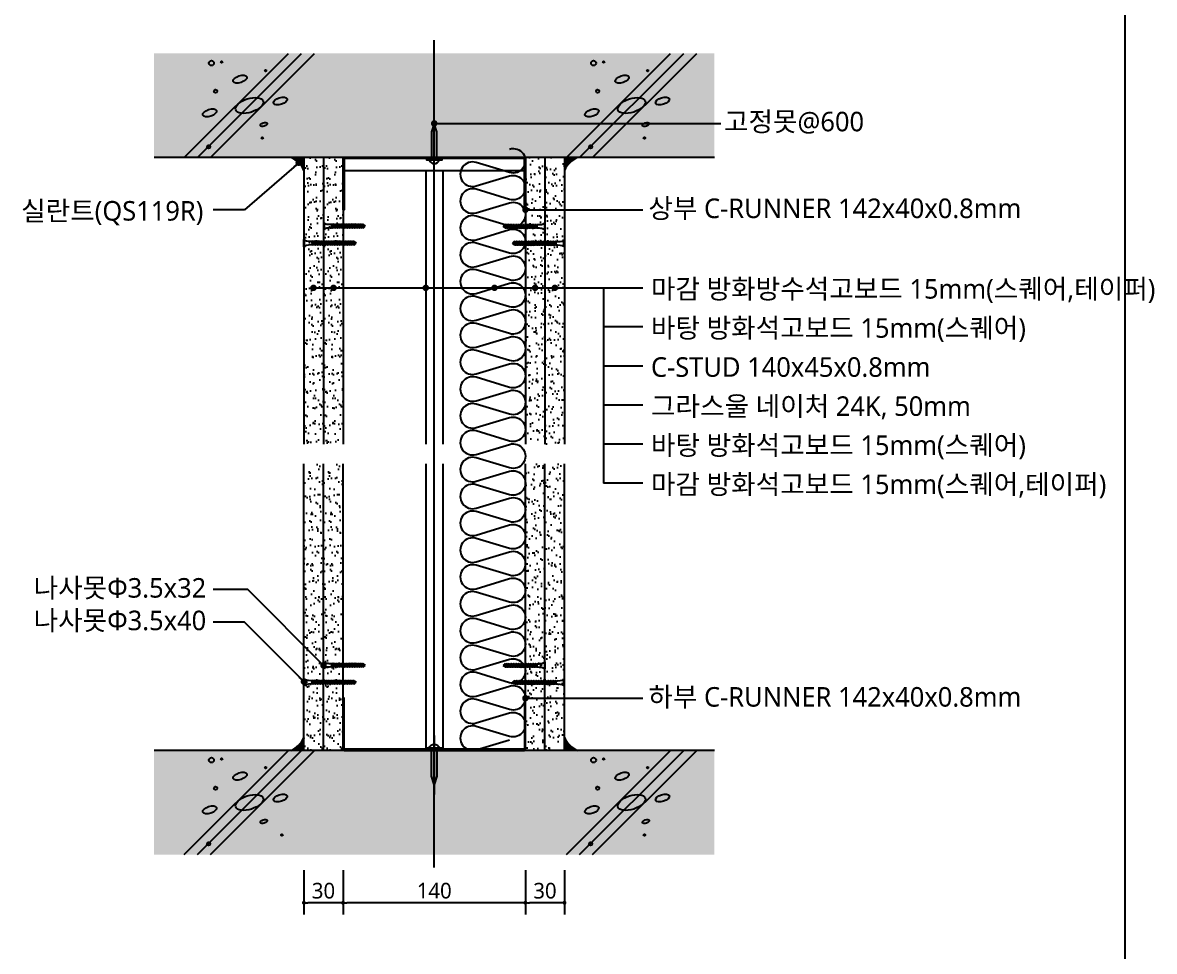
# Model space of a CAD drawing. Header units: millimetres. Extents: x 100 to 12387, y 55 to 2825.
# Drawn here: x 1917 to 2785, y 1468 to 2181 of the extents above; entities that cross this region are included whole.
import ezdxf
from ezdxf.enums import TextEntityAlignment as Align

# ---------------------------------------------------------------- set-up
doc = ezdxf.new("R2010")
doc.units = ezdxf.units.MM
doc.header["$LTSCALE"] = 1000
doc.linetypes.add('CCEN', pattern=[35, 30, -2, 1, -2])
doc.linetypes.add('HID', pattern=[2.3, 1.5, -0.8])
doc.layers.get('DEFPOINTS').update_dxf_attribs({"color": 161})
for name, color, linetype in [('CEN', 1, 'CCEN'), ('DIM', 7, 'Continuous'), ('HATCH', 8, 'Continuous'), ('SEALANT', 8, 'Continuous'), ('TEXT', 7, 'Continuous'), ('경량철골', 2, 'Continuous'), ('경량철골1', 8, 'Continuous'), ('고정못', 8, 'Continuous'), ('나사못32', 8, 'Continuous'), ('나사못40', 8, 'Continuous'), ('단열재', 9, 'Continuous'), ('석고보드', 4, 'Continuous'), ('슬라브', 7, 'Continuous'), ('지시선', 1, 'Continuous')]:
    doc.layers.add(name, color=color, linetype=linetype)
doc.styles.add('맑은고딕', font='malgun_0.ttf')
doc.dimstyles.new('kcc', dxfattribs={"dimscale": 5, "dimtxt": 2, "dimasz": 2, "dimexe": 1.5, "dimexo": 2, "dimgap": 0.5, "dimtad": 1, "dimdec": 1, "dimrnd": 1.38778e-17, "dimzin": 12, "dimdsep": 46, "dimtxsty": '맑은고딕', "dimblk": 'DOT', "dimcen": 1, "dimdle": 1, "dimclrd": 1, "dimclre": 1, "dimclrt": 7, "dimazin": 0, "dimtfac": 3, "dimtdec": 1, "dimtix": 1, "dimtmove": 2, "dimatfit": 2, "dimldrblk": 'DOT', "dimfxl": 1, "dimtolj": 1, "dimtzin": 1, "dimlwd": -1, "dimlwe": -1, "dimarcsym": 0})

# ---------------------------------------------------------------- blocks, each defined once
blk = doc.blocks.new('kcc나사못40')
at = {"layer": '나사못40'}
for p, q in [((1.5, 38.5), (1, 38.2)), ((1, 38.2), (1.5, 37.9)), ((1.5, 37.2), (1, 36.9)), ((1, 36.9), (1.5, 36.6)), ((1.5, 35.9), (1, 35.6)), ((1, 35.6), (1.5, 35.3)), ((1.5, 38.5), (2.75, 40)), ((1.5, 38.5), (4, 37.9)), ((1.5, 37.9), (4, 37.3)), ((1.5, 37.9), (1.5, 37.2)), ((1.5, 37.9), (4, 37.9)), ((1.5, 37.2), (4, 36.6)), ((1.5, 36.6), (4, 36)), ((1.5, 36.6), (1.5, 35.9)), ((1.5, 36.6), (4, 36.6)), ((1.5, 35.9), (4, 35.3)), ((1.5, 35.3), (4, 34.7)), ((1.5, 35.3), (1.5, 34.6)), ((1.5, 35.3), (4, 35.3)), ((4, 38.6), (2.75, 40)), ((4, 38.6), (4, 37.9)), ((4, 37.9), (4.5, 37.6)), ((4.5, 37.6), (4, 37.3)), ((4, 37.3), (4, 36.6)), ((4, 36.6), (4.5, 36.3)), ((4.5, 36.3), (4, 36)), ((4, 36), (4, 35.3)), ((4, 35.3), (4.5, 35)), ((4.5, 35), (4, 34.7)), ((1.5, 34.6), (1, 34.3)), ((1, 34.3), (1.5, 34)), ((1.5, 33.3), (1, 33)), ((1, 33), (1.5, 32.7)), ((1.5, 32), (1, 31.7)), ((1, 31.7), (1.5, 31.4)), ((1.5, 30.7), (1, 30.4)), ((1, 30.4), (1.5, 30.1)), ((1.5, 29.4), (1, 29.1)), ((1, 29.1), (1.5, 28.8)), ((1.5, 28.1), (1, 27.8)), ((1, 27.8), (1.5, 27.5)), ((1.5, 26.8), (1, 26.5)), ((1, 26.5), (1.5, 26.2)), ((1.5, 34.6), (4, 34)), ((1.5, 34), (1.5, 33.3)), ((1.5, 34), (4, 33.4)), ((1.5, 34), (4, 34)), ((1.5, 33.3), (4, 32.7)), ((1.5, 32.7), (4, 32.1)), ((1.5, 32.7), (1.5, 32)), ((1.5, 32.7), (4, 32.7)), ((1.5, 32), (4, 31.4)), ((1.5, 31.4), (1.5, 30.7)), ((1.5, 31.4), (4, 30.8)), ((1.5, 31.4), (4, 31.4)), ((1.5, 30.7), (4, 30.1)), ((1.5, 30.1), (4, 29.5)), ((1.5, 30.1), (1.5, 29.4)), ((1.5, 30.1), (4, 30.1)), ((1.5, 29.4), (4, 28.8)), ((1.5, 28.8), (1.5, 28.1)), ((1.5, 28.8), (4, 28.2)), ((1.5, 28.8), (4, 28.8)), ((1.5, 28.1), (4, 27.5)), ((1.5, 27.5), (4, 26.9)), ((1.5, 27.5), (1.5, 26.8)), ((1.5, 27.5), (4, 27.5)), ((1.5, 26.8), (4, 26.2)), ((1.5, 26.2), (1.5, 25.5)), ((1.5, 26.2), (4, 25.6)), ((1.5, 26.2), (4, 26.2)), ((4, 34.7), (4, 34)), ((4, 34), (4.5, 33.7)), ((4.5, 33.7), (4, 33.4)), ((4, 33.4), (4, 32.7)), ((4, 32.7), (4.5, 32.4)), ((4.5, 32.4), (4, 32.1)), ((4, 32.1), (4, 31.4)), ((4, 31.4), (4.5, 31.1)), ((4.5, 31.1), (4, 30.8)), ((4, 30.8), (4, 30.1)), ((4, 30.1), (4.5, 29.8)), ((4.5, 29.8), (4, 29.5)), ((4, 29.5), (4, 28.8)), ((4, 28.8), (4.5, 28.5)), ((4.5, 28.5), (4, 28.2)), ((4, 28.2), (4, 27.5)), ((4, 27.5), (4.5, 27.2)), ((4.5, 27.2), (4, 26.9)), ((4, 26.9), (4, 26.2)), ((4, 26.2), (4.5, 25.9)), ((1.5, 25.5), (1, 25.2)), ((1, 25.2), (1.5, 24.9)), ((1.5, 24.2), (1, 23.9)), ((1, 23.9), (1.5, 23.6)), ((1.5, 22.9), (1, 22.6)), ((1, 22.6), (1.5, 22.3)), ((1.5, 21.6), (1, 21.3)), ((1, 21.3), (1.5, 21)), ((1.5, 20.3), (1, 20)), ((1, 20), (1.5, 19.7)), ((1.5, 19), (1, 18.7)), ((1, 18.7), (1.5, 18.4)), ((1.5, 17.7), (1, 17.4)), ((1, 17.4), (1.5, 17.1)), ((1.5, 25.5), (4, 24.9)), ((1.5, 24.9), (4, 24.3)), ((1.5, 24.9), (1.5, 24.2)), ((1.5, 24.9), (4, 24.9)), ((1.5, 24.2), (4, 23.6)), ((1.5, 23.6), (1.5, 22.9)), ((1.5, 23.6), (4, 23)), ((1.5, 23.6), (4, 23.6)), ((1.5, 22.9), (4, 22.3)), ((1.5, 22.3), (4, 21.7)), ((1.5, 22.3), (1.5, 21.6)), ((1.5, 22.3), (4, 22.3)), ((1.5, 21.6), (4, 21)), ((1.5, 21), (1.5, 20.3)), ((1.5, 21), (4, 20.4)), ((1.5, 21), (4, 21)), ((1.5, 20.3), (4, 19.7)), ((1.5, 19.7), (4, 19.1)), ((1.5, 19.7), (1.5, 19)), ((1.5, 19.7), (4, 19.7)), ((1.5, 19), (4, 18.4)), ((1.5, 18.4), (1.5, 17.7)), ((1.5, 18.4), (4, 17.8)), ((1.5, 18.4), (4, 18.4)), ((1.5, 17.7), (4, 17.1)), ((4.5, 25.9), (4, 25.6)), ((4, 25.6), (4, 24.9)), ((4, 24.9), (4.5, 24.6)), ((4.5, 24.6), (4, 24.3)), ((4, 24.3), (4, 23.6)), ((4, 23.6), (4.5, 23.3)), ((4.5, 23.3), (4, 23)), ((4, 23), (4, 22.3)), ((4, 22.3), (4.5, 22)), ((4.5, 22), (4, 21.7)), ((4, 21.7), (4, 21)), ((4, 21), (4.5, 20.7)), ((4.5, 20.7), (4, 20.4)), ((4, 20.4), (4, 19.7)), ((4, 19.7), (4.5, 19.4)), ((4.5, 19.4), (4, 19.1)), ((4, 19.1), (4, 18.4)), ((4, 18.4), (4.5, 18.1)), ((4.5, 18.1), (4, 17.8)), ((4, 17.8), (4, 17.1)), ((1.5, 16.4), (1, 16.1)), ((1, 16.1), (1.5, 15.8)), ((1.5, 15.1), (1, 14.8)), ((1, 14.8), (1.5, 14.5)), ((1.5, 13.8), (1, 13.5)), ((1, 13.5), (1.5, 13.2)), ((1.5, 12.5), (1, 12.2)), ((1, 12.2), (1.5, 11.9)), ((1.5, 11.2), (1, 10.9)), ((1, 10.9), (1.5, 10.6)), ((1.5, 9.9), (1, 9.6)), ((1, 9.6), (1.5, 9.3)), ((1.5, 17.1), (4, 16.5)), ((1.5, 17.1), (1.5, 16.4)), ((1.5, 17.1), (4, 17.1)), ((1.5, 16.4), (4, 15.8)), ((1.5, 15.8), (1.5, 15.1)), ((1.5, 15.8), (4, 15.2)), ((1.5, 15.8), (4, 15.8)), ((1.5, 15.1), (4, 14.5)), ((1.5, 14.5), (4, 13.9)), ((1.5, 14.5), (1.5, 13.8)), ((1.5, 14.5), (4, 14.5)), ((1.5, 13.8), (4, 13.2)), ((1.5, 13.2), (1.5, 12.5)), ((1.5, 13.2), (4, 12.6)), ((1.5, 13.2), (4, 13.2)), ((1.5, 12.5), (4, 11.9)), ((1.5, 11.9), (4, 11.3)), ((1.5, 11.9), (1.5, 11.2)), ((1.5, 11.9), (4, 11.9)), ((1.5, 11.2), (4, 10.6)), ((1.5, 10.6), (1.5, 9.9)), ((1.5, 10.6), (4, 10)), ((1.5, 10.6), (4, 10.6)), ((1.5, 9.9), (4, 9.3)), ((1.5, 9.3), (4, 8.7)), ((1.5, 9.3), (1.5, 8.6)), ((1.5, 9.3), (4, 9.3)), ((4, 17.1), (4.5, 16.8)), ((4.5, 16.8), (4, 16.5)), ((4, 16.5), (4, 15.8)), ((4, 15.8), (4.5, 15.5)), ((4.5, 15.5), (4, 15.2)), ((4, 15.2), (4, 14.5)), ((4, 14.5), (4.5, 14.2)), ((4.5, 14.2), (4, 13.9)), ((4, 13.9), (4, 13.2)), ((4, 13.2), (4.5, 12.9)), ((4.5, 12.9), (4, 12.6)), ((4, 12.6), (4, 11.9)), ((4, 11.9), (4.5, 11.6)), ((4.5, 11.6), (4, 11.3)), ((4, 11.3), (4, 10.6)), ((4, 10.6), (4.5, 10.3)), ((4.5, 10.3), (4, 10)), ((4, 10), (4, 9.3)), ((4, 9.3), (4.5, 9)), ((4.5, 9), (4, 8.7)), ((4, 8.7), (4, 8)), ((0, 0.4), (5.5, 0.4)), ((0, 0), (0, 0.4)), ((1.5, 8.6), (1, 8.3)), ((1, 8.3), (1.5, 8)), ((1.5, 7.3), (1, 7)), ((1, 7), (1.5, 6.7)), ((1.5, 8.6), (4, 8)), ((1.5, 8), (1.5, 7.3)), ((1.5, 8), (4, 7.4)), ((1.5, 8), (4, 8)), ((1.5, 7.3), (4, 6.7)), ((1.5, 6.7), (4, 6.1)), ((1.5, 6.7), (4, 6.7)), ((1.5, 6.7), (1.5, 5.4)), ((4, 8), (4.5, 7.7)), ((4.5, 7.7), (4, 7.4)), ((4, 7.4), (4, 6.7)), ((4, 6.7), (4.5, 6.4)), ((4.5, 6.4), (4, 6.1)), ((4, 6.1), (4, 5.4)), ((5.5, 0), (5.5, 0.4)), ((0, 0), (5.5, 0))]:
    blk.add_line(p, q, dxfattribs=at)
at = {"layer": '나사못40', "extrusion": (0, 0, -1)}
blk.add_ellipse((0, 5.4), major_axis=(0, -5), ratio=0.3, start_param=4.712389, end_param=6.283185, dxfattribs=at)
at = {"layer": '나사못40'}
blk.add_ellipse((5.5, 5.4), major_axis=(0, -5), ratio=0.3, start_param=4.712389, end_param=6.283185, dxfattribs=at)
blk = doc.blocks.new('_Dot')
at = {"color": 0, "linetype": 'ByBlock', "lineweight": -2}
blk.add_line((-0.5, 0), (-1, 0), dxfattribs=at)
at = {"color": 0, "linetype": 'ByBlock', "const_width": 0.5}
blk.add_lwpolyline([(-0.25, 0, 1), (0.25, 0, 1)], format="xyb", close=True, dxfattribs=at)
blk = doc.blocks.new('*D330')
at = {"layer": 'DEFPOINTS', "color": 0, "transparency": 16777216}
for p in [(2302.5, 1542), (2332.5, 1542), (2302.5, 1505)]:
    blk.add_point(p, dxfattribs=at)
at = {"layer": 'DIM', "color": 1, "transparency": 16777216}
for p, q in [((2302.5, 1530), (2302.5, 1496)), ((2332.5, 1530), (2332.5, 1496)), ((2329.5, 1505), (2305.5, 1505))]:
    blk.add_line(p, q, dxfattribs=at)
at = {"layer": 'DIM', "color": 1, "transparency": 16777216, "xscale": 2.999999999999998, "yscale": 2.999999999999998, "zscale": 2.999999999999998, "rotation": 180}
blk.add_blockref('_Dot', (2302.5, 1505), dxfattribs=at)
at = {"layer": 'DIM', "color": 1, "transparency": 16777216, "xscale": 2.999999999999998, "yscale": 2.999999999999998, "zscale": 2.999999999999998}
blk.add_blockref('_Dot', (2332.5, 1505), dxfattribs=at)
at = {"layer": 'DIM', "color": 7, "transparency": 16777216, "insert": (2317.5, 1514.2), "char_height": 12, "attachment_point": 5, "style": '맑은고딕'}
blk.add_mtext('\\A1;30', dxfattribs=at)
blk = doc.blocks.new('*D331')
at = {"layer": 'DEFPOINTS', "color": 0, "transparency": 16777216}
for p in [(2162.5, 1542), (2302.5, 1542), (2162.5, 1505)]:
    blk.add_point(p, dxfattribs=at)
at = {"layer": 'DIM', "color": 1, "transparency": 16777216}
for p, q in [((2162.5, 1530), (2162.5, 1496)), ((2302.5, 1530), (2302.5, 1496)), ((2299.5, 1505), (2165.5, 1505))]:
    blk.add_line(p, q, dxfattribs=at)
at = {"layer": 'DIM', "color": 1, "transparency": 16777216, "xscale": 2.999999999999998, "yscale": 2.999999999999998, "zscale": 2.999999999999998, "rotation": 180}
blk.add_blockref('_Dot', (2162.5, 1505), dxfattribs=at)
at = {"layer": 'DIM', "color": 1, "transparency": 16777216, "xscale": 2.999999999999998, "yscale": 2.999999999999998, "zscale": 2.999999999999998}
blk.add_blockref('_Dot', (2302.5, 1505), dxfattribs=at)
at = {"layer": 'DIM', "color": 7, "transparency": 16777216, "insert": (2232.5, 1514.23), "char_height": 12, "attachment_point": 5, "style": '맑은고딕'}
blk.add_mtext('\\A1;140', dxfattribs=at)
blk = doc.blocks.new('*D332')
at = {"layer": 'DEFPOINTS', "color": 0, "transparency": 16777216}
for p in [(2132.5, 1542), (2162.5, 1542), (2132.5, 1505)]:
    blk.add_point(p, dxfattribs=at)
at = {"layer": 'DIM', "color": 1, "transparency": 16777216}
for p, q in [((2132.5, 1530), (2132.5, 1496)), ((2162.5, 1530), (2162.5, 1496)), ((2159.5, 1505), (2135.5, 1505))]:
    blk.add_line(p, q, dxfattribs=at)
at = {"layer": 'DIM', "color": 1, "transparency": 16777216, "xscale": 2.999999999999998, "yscale": 2.999999999999998, "zscale": 2.999999999999998, "rotation": 180}
blk.add_blockref('_Dot', (2132.5, 1505), dxfattribs=at)
at = {"layer": 'DIM', "color": 1, "transparency": 16777216, "xscale": 2.999999999999998, "yscale": 2.999999999999998, "zscale": 2.999999999999998}
blk.add_blockref('_Dot', (2162.5, 1505), dxfattribs=at)
at = {"layer": 'DIM', "color": 7, "transparency": 16777216, "insert": (2147.5, 1514.2), "char_height": 12, "attachment_point": 5, "style": '맑은고딕'}
blk.add_mtext('\\A1;30', dxfattribs=at)
blk = doc.blocks.new('HILTI고정못')
at = {"layer": '고정못'}
blk.add_line((0, 10.57), (0, -34.6), dxfattribs=at)
blk.add_lwpolyline([(-6, 0), (6, 0), (6, 1), (-6, 1)], close=True, dxfattribs=at)
at = {"layer": '고정못', "linetype": 'HID'}
blk.add_lwpolyline([(-2, 0), (-2, -20.58), (0, -27), (2, -20.58), (2, 0)], dxfattribs=at)
at = {"layer": '고정못'}
blk.add_arc((0, -0.21), 4.08, 17.20176, 162.79824, dxfattribs=at)
blk = doc.blocks.new('kcc나사못32')
at = {"layer": '나사못32'}
for p, q in [((1.5, 29.9), (1, 29.6)), ((1, 29.6), (1.5, 29.3)), ((1.5, 28.6), (1, 28.3)), ((1, 28.3), (1.5, 28)), ((1.5, 27.3), (1, 27)), ((1, 27), (1.5, 26.7)), ((1.5, 30.6), (2.75, 32)), ((1.5, 30.6), (1.5, 29.9)), ((4, 30.5), (1.5, 29.9)), ((4, 29.9), (1.5, 29.9)), ((4, 29.9), (1.5, 29.3)), ((1.5, 29.3), (1.5, 28.6)), ((4, 29.2), (1.5, 28.6)), ((4, 28.6), (1.5, 28.6)), ((4, 28.6), (1.5, 28)), ((1.5, 28), (1.5, 27.3)), ((4, 27.9), (1.5, 27.3)), ((4, 27.3), (1.5, 27.3)), ((4, 27.3), (1.5, 26.7)), ((1.5, 26.7), (1.5, 26)), ((4, 26.6), (1.5, 26)), ((4, 30.5), (2.75, 32)), ((4, 30.5), (4.5, 30.2)), ((4.5, 30.2), (4, 29.9)), ((4, 29.9), (4, 29.2)), ((4, 29.2), (4.5, 28.9)), ((4.5, 28.9), (4, 28.6)), ((4, 28.6), (4, 27.9)), ((4, 27.9), (4.5, 27.6)), ((4.5, 27.6), (4, 27.3)), ((4, 27.3), (4, 26.6)), ((4, 26.6), (4.5, 26.3)), ((4.5, 26.3), (4, 26)), ((1.5, 26), (1, 25.7)), ((1, 25.7), (1.5, 25.4)), ((1.5, 24.7), (1, 24.4)), ((1, 24.4), (1.5, 24.1)), ((1.5, 23.4), (1, 23.1)), ((1, 23.1), (1.5, 22.8)), ((1.5, 22.1), (1, 21.8)), ((1, 21.8), (1.5, 21.5)), ((1.5, 20.8), (1, 20.5)), ((1, 20.5), (1.5, 20.2)), ((1.5, 19.5), (1, 19.2)), ((1, 19.2), (1.5, 18.9)), ((1.5, 18.2), (1, 17.9)), ((1, 17.9), (1.5, 17.6)), ((4, 26), (1.5, 26)), ((4, 26), (1.5, 25.4)), ((1.5, 25.4), (1.5, 24.7)), ((4, 25.3), (1.5, 24.7)), ((4, 24.7), (1.5, 24.7)), ((4, 24.7), (1.5, 24.1)), ((1.5, 24.1), (1.5, 23.4)), ((4, 24), (1.5, 23.4)), ((4, 23.4), (1.5, 23.4)), ((4, 23.4), (1.5, 22.8)), ((1.5, 22.8), (1.5, 22.1)), ((4, 22.7), (1.5, 22.1)), ((4, 22.1), (1.5, 22.1)), ((4, 22.1), (1.5, 21.5)), ((1.5, 21.5), (1.5, 20.8)), ((4, 21.4), (1.5, 20.8)), ((4, 20.8), (1.5, 20.8)), ((4, 20.8), (1.5, 20.2)), ((1.5, 20.2), (1.5, 19.5)), ((4, 20.1), (1.5, 19.5)), ((4, 19.5), (1.5, 19.5)), ((4, 19.5), (1.5, 18.9)), ((1.5, 18.9), (1.5, 18.2)), ((4, 18.8), (1.5, 18.2)), ((4, 18.2), (1.5, 18.2)), ((4, 18.2), (1.5, 17.6)), ((1.5, 17.6), (1.5, 16.9)), ((4, 17.5), (1.5, 16.9)), ((4, 26), (4, 25.3)), ((4, 25.3), (4.5, 25)), ((4.5, 25), (4, 24.7)), ((4, 24.7), (4, 24)), ((4, 24), (4.5, 23.7)), ((4.5, 23.7), (4, 23.4)), ((4, 23.4), (4, 22.7)), ((4, 22.7), (4.5, 22.4)), ((4.5, 22.4), (4, 22.1)), ((4, 22.1), (4, 21.4)), ((4, 21.4), (4.5, 21.1)), ((4.5, 21.1), (4, 20.8)), ((4, 20.8), (4, 20.1)), ((4, 20.1), (4.5, 19.8)), ((4.5, 19.8), (4, 19.5)), ((4, 19.5), (4, 18.8)), ((4, 18.8), (4.5, 18.5)), ((4.5, 18.5), (4, 18.2)), ((4, 18.2), (4, 17.5)), ((4, 17.5), (4.5, 17.2)), ((1.5, 16.9), (1, 16.6)), ((1, 16.6), (1.5, 16.3)), ((1.5, 15.6), (1, 15.3)), ((1, 15.3), (1.5, 15)), ((1.5, 14.3), (1, 14)), ((1, 14), (1.5, 13.7)), ((1.5, 13), (1, 12.7)), ((1, 12.7), (1.5, 12.4)), ((1.5, 11.7), (1, 11.4)), ((1, 11.4), (1.5, 11.1)), ((1.5, 10.4), (1, 10.1)), ((1, 10.1), (1.5, 9.8)), ((1.5, 9.1), (1, 8.8)), ((1, 8.8), (1.5, 8.5)), ((4, 16.9), (1.5, 16.9)), ((4, 16.9), (1.5, 16.3)), ((1.5, 16.3), (1.5, 15.6)), ((4, 16.2), (1.5, 15.6)), ((4, 15.6), (1.5, 15.6)), ((4, 15.6), (1.5, 15)), ((1.5, 15), (1.5, 14.3)), ((4, 14.9), (1.5, 14.3)), ((4, 14.3), (1.5, 14.3)), ((4, 14.3), (1.5, 13.7)), ((1.5, 13.7), (1.5, 13)), ((4, 13.6), (1.5, 13)), ((4, 13), (1.5, 13)), ((4, 13), (1.5, 12.4)), ((1.5, 12.4), (1.5, 11.7)), ((4, 12.3), (1.5, 11.7)), ((4, 11.7), (1.5, 11.7)), ((4, 11.7), (1.5, 11.1)), ((1.5, 11.1), (1.5, 10.4)), ((4, 11), (1.5, 10.4)), ((4, 10.4), (1.5, 10.4)), ((4, 10.4), (1.5, 9.8)), ((1.5, 9.8), (1.5, 9.1)), ((4, 9.7), (1.5, 9.1)), ((4, 9.1), (1.5, 9.1)), ((4, 9.1), (1.5, 8.5)), ((4.5, 17.2), (4, 16.9)), ((4, 16.9), (4, 16.2)), ((4, 16.2), (4.5, 15.9)), ((4.5, 15.9), (4, 15.6)), ((4, 15.6), (4, 14.9)), ((4, 14.9), (4.5, 14.6)), ((4.5, 14.6), (4, 14.3)), ((4, 14.3), (4, 13.6)), ((4, 13.6), (4.5, 13.3)), ((4.5, 13.3), (4, 13)), ((4, 13), (4, 12.3)), ((4, 12.3), (4.5, 12)), ((4.5, 12), (4, 11.7)), ((4, 11.7), (4, 11)), ((4, 11), (4.5, 10.7)), ((4.5, 10.7), (4, 10.4)), ((4, 10.4), (4, 9.7)), ((4, 9.7), (4.5, 9.4)), ((4.5, 9.4), (4, 9.1)), ((4, 9.1), (4, 8.4)), ((0, 0), (0, 0.4)), ((5.5, 0.4), (0, 0.4)), ((1.5, 7.8), (1, 7.5)), ((1, 7.5), (1.5, 7.2)), ((1.5, 6.5), (1, 6.2)), ((1, 6.2), (1.5, 5.9)), ((1.5, 8.5), (1.5, 7.8)), ((4, 8.4), (1.5, 7.8)), ((4, 7.8), (1.5, 7.8)), ((4, 7.8), (1.5, 7.2)), ((1.5, 7.2), (1.5, 6.5)), ((4, 7.1), (1.5, 6.5)), ((4, 6.5), (1.5, 6.5)), ((4, 6.5), (1.5, 5.9)), ((1.5, 5.9), (1.5, 5.4)), ((4, 8.4), (4.5, 8.1)), ((4.5, 8.1), (4, 7.8)), ((4, 7.8), (4, 7.1)), ((4, 7.1), (4.5, 6.8)), ((4.5, 6.8), (4, 6.5)), ((4, 6.5), (4, 5.4)), ((5.5, 0), (5.5, 0.4)), ((5.5, 0), (0, 0))]:
    blk.add_line(p, q, dxfattribs=at)
at = {"layer": '나사못32', "extrusion": (0, 0, -1)}
blk.add_ellipse((0, 5.4), major_axis=(0, 5), ratio=0.3, start_param=1.570796, end_param=3.141593, dxfattribs=at)
at = {"layer": '나사못32'}
blk.add_ellipse((5.5, 5.4), major_axis=(0, 5), ratio=0.3, start_param=1.570796, end_param=3.141593, dxfattribs=at)
blk = doc.blocks.new('단열재')
blk.add_lwpolyline([(0, 0.25, 1.344031), (0.35, 0.25), (0.2, 0.75, -1.344031), (0.55, 0.75), (0.4, 0.25)], format="xyb")

msp = doc.modelspace()

# ---------------------------------------------------------------- hatches: boundary and pattern name
at = {"layer": 'HATCH'}
h = msp.add_hatch(dxfattribs=at)
h.set_pattern_fill('AR-CONC', color=256, scale=0.1)
h.set_pattern_definition([(50, (2232.5, 2117), (18.2185, -1.5939), [1.905, -20.955]), (355, (2232.5, 2117), (-3.5243, 19.1057), [1.524, -16.764]), (100.451, (2234.018, 2116.867), (14.6941, 17.5118), [1.619, -17.809]), (46.184, (2232.5, 2122.08), (27.108, -4.2042), [2.8575, -31.4325]), (96.636, (2234.76, 2121.73), (23.7404, 24.7426), [2.4285, -26.7136]), (351.184, (2232.5, 2122.08), (23.7404, 24.7426), [2.286, -25.146]), (21, (2235.04, 2120.81), (15.1614, -10.2265), [1.905, -20.955]), (326, (2235.04, 2120.81), (6.1802, 18.4188), [1.524, -16.764]), (71.451, (2236.303, 2119.958), (21.3416, 8.1923), [1.619, -17.809]), (37.5, (2232.5, 2117), (0.30886, 8.4555), [0, -16.5608, 0, -17.018, 0, -16.8275]), (7.5, (2232.5, 2117), (6.68197, 10.01806), [0, -9.7028, 0, -16.1798, 0, -6.4135]), (327.5, (2226.836, 2117), (13.55906, -0.57287), [0, -6.35, 0, -19.812, 0, -26.289]), (317.5, (2224.296, 2117), (14.8129, 2.54265), [0, -8.255, 0, -13.1572, 0, -18.669])])
h.paths.add_polyline_path([(2447.5, 2077), (2447.5, 2157), (2017.5, 2157), (2017.5, 2077)])
h = msp.add_hatch(dxfattribs=at)
h.set_pattern_fill('AR-SAND', color=256, scale=0.2, style=0)
h.set_pattern_definition([(37.5, (-2409.51, -16075.71), (-0.3200063, 9.7882647), [0, -7.7216, 0, -8.636, 0, -8.255]), (7.5, (-2409.51, -16075.71), (8.990466, 14.336502), [0, -4.1656, 0, -6.9596, 0, -2.667]), (327.5, (-2415.758, -16075.71), (15.8198474, 0.0287437), [0, -2.54, 0, -9.144, 0, -11.938]), (317.5, (-2415.758, -16075.71), (15.271129, 4.458586), [0, -1.27, 0, -5.9944, 0, -6.858])])
h.paths.add_polyline_path([(2132.5, 1857), (2147.5, 1857), (2147.5, 2077), (2132.5, 2077)])
h = msp.add_hatch(dxfattribs=at)
h.set_pattern_fill('AR-SAND', color=256, scale=0.2, style=0)
h.set_pattern_definition([(37.5, (-2394.51, -16075.71), (-0.3200063, 9.7882647), [0, -7.7216, 0, -8.636, 0, -8.255]), (7.5, (-2394.51, -16075.71), (8.990466, 14.336502), [0, -4.1656, 0, -6.9596, 0, -2.667]), (327.5, (-2400.758, -16075.71), (15.8198474, 0.0287437), [0, -2.54, 0, -9.144, 0, -11.938]), (317.5, (-2400.758, -16075.71), (15.271129, 4.458586), [0, -1.27, 0, -5.9944, 0, -6.858])])
h.paths.add_polyline_path([(2147.5, 1857), (2162.5, 1857), (2162.5, 2077), (2147.5, 2077)])
h = msp.add_hatch(dxfattribs=at)
h.set_pattern_fill('AR-SAND', color=256, scale=0.2, style=0)
h.set_pattern_definition([(37.5, (-2304.51, -16075.71), (-0.3200063, 9.7882647), [0, -7.7216, 0, -8.636, 0, -8.255]), (7.5, (-2304.51, -16075.71), (8.990466, 14.336502), [0, -4.1656, 0, -6.9596, 0, -2.667]), (327.5, (-2310.758, -16075.71), (15.8198474, 0.0287437), [0, -2.54, 0, -9.144, 0, -11.938]), (317.5, (-2310.758, -16075.71), (15.271129, 4.458586), [0, -1.27, 0, -5.9944, 0, -6.858])])
h.paths.add_polyline_path([(2317.5, 1857), (2302.5, 1857), (2302.5, 2077), (2317.5, 2077)])
h = msp.add_hatch(dxfattribs=at)
h.set_pattern_fill('AR-SAND', color=256, scale=0.2, style=0)
h.set_pattern_definition([(37.5, (-2319.51, -16075.71), (-0.3200063, 9.7882647), [0, -7.7216, 0, -8.636, 0, -8.255]), (7.5, (-2319.51, -16075.71), (8.990466, 14.336502), [0, -4.1656, 0, -6.9596, 0, -2.667]), (327.5, (-2325.758, -16075.71), (15.8198474, 0.0287437), [0, -2.54, 0, -9.144, 0, -11.938]), (317.5, (-2325.758, -16075.71), (15.271129, 4.458586), [0, -1.27, 0, -5.9944, 0, -6.858])])
h.paths.add_polyline_path([(2332.5, 1857), (2317.5, 1857), (2317.5, 2077), (2332.5, 2077)])
h = msp.add_hatch(dxfattribs=at)
h.set_pattern_fill('AR-SAND', color=256, scale=0.2, style=0)
h.set_pattern_definition([(37.5, (-2409.51, -16024.551), (-0.3200063, 9.7882647), [0, -7.7216, 0, -8.636, 0, -8.255]), (7.5, (-2409.51, -16024.551), (8.990466, 14.336502), [0, -4.1656, 0, -6.9596, 0, -2.667]), (327.5, (-2415.758, -16024.551), (15.8198474, 0.0287437), [0, -2.54, 0, -9.144, 0, -11.938]), (317.5, (-2415.758, -16024.551), (15.271129, 4.458586), [0, -1.27, 0, -5.9944, 0, -6.858])])
h.paths.add_polyline_path([(2147.5, 1842), (2132.5, 1842), (2132.5, 1622), (2147.5, 1622)])
h = msp.add_hatch(dxfattribs=at)
h.set_pattern_fill('AR-SAND', color=256, scale=0.2, style=0)
h.set_pattern_definition([(37.5, (-2394.51, -16024.551), (-0.3200063, 9.7882647), [0, -7.7216, 0, -8.636, 0, -8.255]), (7.5, (-2394.51, -16024.551), (8.990466, 14.336502), [0, -4.1656, 0, -6.9596, 0, -2.667]), (327.5, (-2400.758, -16024.551), (15.8198474, 0.0287437), [0, -2.54, 0, -9.144, 0, -11.938]), (317.5, (-2400.758, -16024.551), (15.271129, 4.458586), [0, -1.27, 0, -5.9944, 0, -6.858])])
h.paths.add_polyline_path([(2162.5, 1842), (2147.5, 1842), (2147.5, 1622), (2162.5, 1622)])
h = msp.add_hatch(dxfattribs=at)
h.set_pattern_fill('AR-SAND', color=256, scale=0.2, style=0)
h.set_pattern_definition([(37.5, (-2304.51, -16024.551), (-0.3200063, 9.7882647), [0, -7.7216, 0, -8.636, 0, -8.255]), (7.5, (-2304.51, -16024.551), (8.990466, 14.336502), [0, -4.1656, 0, -6.9596, 0, -2.667]), (327.5, (-2310.758, -16024.551), (15.8198474, 0.0287437), [0, -2.54, 0, -9.144, 0, -11.938]), (317.5, (-2310.758, -16024.551), (15.271129, 4.458586), [0, -1.27, 0, -5.9944, 0, -6.858])])
h.paths.add_polyline_path([(2302.5, 1842), (2317.5, 1842), (2317.5, 1622), (2302.5, 1622)])
h = msp.add_hatch(dxfattribs=at)
h.set_pattern_fill('AR-SAND', color=256, scale=0.2, style=0)
h.set_pattern_definition([(37.5, (-2319.51, -16024.551), (-0.3200063, 9.7882647), [0, -7.7216, 0, -8.636, 0, -8.255]), (7.5, (-2319.51, -16024.551), (8.990466, 14.336502), [0, -4.1656, 0, -6.9596, 0, -2.667]), (327.5, (-2325.758, -16024.551), (15.8198474, 0.0287437), [0, -2.54, 0, -9.144, 0, -11.938]), (317.5, (-2325.758, -16024.551), (15.271129, 4.458586), [0, -1.27, 0, -5.9944, 0, -6.858])])
h.paths.add_polyline_path([(2317.5, 1842), (2332.5, 1842), (2332.5, 1622), (2317.5, 1622)])
h = msp.add_hatch(dxfattribs=at)
h.set_pattern_fill('AR-CONC', color=256, scale=0.1)
h.set_pattern_definition([(50, (2232.5, 1582), (18.2185, -1.5939), [1.905, -20.955]), (355, (2232.5, 1582), (-3.5243, 19.1057), [1.524, -16.764]), (100.451, (2234.018, 1581.867), (14.6941, 17.5118), [1.619, -17.809]), (46.184, (2232.5, 1587.08), (27.108, -4.2042), [2.8575, -31.4325]), (96.636, (2234.76, 1586.73), (23.7404, 24.7426), [2.4285, -26.7136]), (351.184, (2232.5, 1587.08), (23.7404, 24.7426), [2.286, -25.146]), (21, (2235.04, 1585.81), (15.1614, -10.2265), [1.905, -20.955]), (326, (2235.04, 1585.81), (6.1802, 18.4188), [1.524, -16.764]), (71.451, (2236.303, 1584.958), (21.3416, 8.1923), [1.619, -17.809]), (37.5, (2232.5, 1582), (0.30886, 8.4555), [0, -16.5608, 0, -17.018, 0, -16.8275]), (7.5, (2232.5, 1582), (6.68197, 10.01806), [0, -9.7028, 0, -16.1798, 0, -6.4135]), (327.5, (2226.836, 1582), (13.55906, -0.57287), [0, -6.35, 0, -19.812, 0, -26.289]), (317.5, (2224.296, 1582), (14.8129, 2.54265), [0, -8.255, 0, -13.1572, 0, -18.669])])
h.paths.add_polyline_path([(2017.5, 1622), (2017.5, 1542), (2447.5, 1542), (2447.5, 1622)])
at = {"layer": 'SEALANT'}
h = msp.add_hatch(dxfattribs=at)
h.set_pattern_fill('ANSI31', color=256, scale=0.1, style=0)
h.set_pattern_definition([(45, (-2764.4355, -16075.71016), (-0.224506403, 0.224506403), [])])
h.paths.add_polyline_path([(2132.5, 2077), (2122.5, 2077, -0.200138), (2132.5, 2067.11)])
h = msp.add_hatch(dxfattribs=at)
h.set_pattern_fill('ANSI31', color=256, scale=0.1, style=0)
h.set_pattern_definition([(135, (7229.4355, -16075.71016), (0.224506403, 0.224506403), [])])
h.paths.add_polyline_path([(2332.5, 2077), (2342.5, 2077, 0.200138), (2332.5, 2067.11)])
h = msp.add_hatch(dxfattribs=at)
h.set_pattern_fill('ANSI31', color=256, scale=0.1, style=0)
h.set_pattern_definition([(315, (-2764.4355, 19774.71016), (-0.224506403, -0.224506403), [])])
h.paths.add_polyline_path([(2132.5, 1622), (2122.5, 1622, 0.200138), (2132.5, 1631.89)])
h = msp.add_hatch(dxfattribs=at)
h.set_pattern_fill('ANSI31', color=256, scale=0.1, style=0)
h.set_pattern_definition([(225, (7229.4355, 19774.71016), (0.224506403, -0.224506403), [])])
h.paths.add_polyline_path([(2332.5, 1622), (2342.5, 1622, -0.200138), (2332.5, 1631.89)])

# ---------------------------------------------------------------- linework, layer by layer
msp.add_line((2762.5, 2825), (2762.5, 55))
at = {"layer": 'CEN', "ltscale": 0.1}
msp.add_line((2232.5, 1532), (2232.5, 2167), dxfattribs=at)
at = {"layer": 'HATCH'}
for centre, radius in [((2061.52, 2149.51), 1.89), ((2069.33, 2150.4), 0.63), ((2354.79, 2149.51), 1.89), ((2362.61, 2150.4), 0.63), ((2103.08, 2143.68), 0.63), ((2396.36, 2143.68), 0.63), ((2064.67, 2127.95), 1.26), ((2357.94, 2127.95), 1.26), ((2059.26, 2085.15), 1.26), ((2100.56, 2092.08), 0.629), ((2352.53, 2085.15), 1.26), ((2393.84, 2092.08), 0.629), ((2061.52, 1614.51), 1.89), ((2069.33, 1615.4), 0.63), ((2354.79, 1614.51), 1.89), ((2362.61, 1615.4), 0.63), ((2103.08, 1608.68), 0.63), ((2396.36, 1608.68), 0.63), ((2064.67, 1592.95), 1.26), ((2357.94, 1592.95), 1.26), ((2115.56, 1557.08), 0.629), ((2393.84, 1557.08), 0.629), ((2059.26, 1550.15), 1.26), ((2352.53, 1550.15), 1.26)]:
    msp.add_circle(centre, radius, dxfattribs=at)
for centre, major_axis in [((2083.42, 2137.19), (-5.27, -1.71)), ((2376.7, 2137.19), (-5.27, -1.71)), ((2090.69, 2117), (-10.53, -3.43)), ((2114.42, 2120.4), (-5.27, -1.71)), ((2383.97, 2117), (-10.53, -3.43)), ((2407.7, 2120.4), (-5.27, -1.71)), ((2060.17, 2111.3), (-5.27, -1.71)), ((2353.45, 2111.3), (-5.27, -1.71)), ((2101.66, 2102.37), (-2.63, -0.86)), ((2394.93, 2102.37), (-2.63, -0.86)), ((2083.42, 1602.19), (-5.27, -1.71)), ((2376.7, 1602.19), (-5.27, -1.71)), ((2090.69, 1582), (-10.53, -3.43)), ((2114.42, 1585.4), (-5.27, -1.71)), ((2383.97, 1582), (-10.53, -3.43)), ((2407.7, 1585.4), (-5.27, -1.71)), ((2060.17, 1576.3), (-5.27, -1.71)), ((2353.45, 1576.3), (-5.27, -1.71)), ((2101.66, 1567.37), (-2.63, -0.86)), ((2394.93, 1567.37), (-2.63, -0.86))]:
    msp.add_ellipse(centre, major_axis=major_axis, ratio=0.477073, dxfattribs=at)
at = {"layer": 'SEALANT'}
for centre, start, end in [((2115.64, 2060.06), 22.6698, 67.93998), ((2349.36, 2060.06), 112.06002, 157.3302), ((2115.64, 1638.94), 292.06002, 337.3302), ((2349.36, 1638.94), 202.6698, 247.93998)]:
    msp.add_arc(centre, 18.28, start, end, dxfattribs=at)
at = {"layer": '경량철골'}
for points in [[(2302.5, 2037), (2301.7, 2037), (2301.7, 2075.93, 0.414214), (2301.43, 2076.2), (2163.57, 2076.2, 0.414214), (2163.3, 2075.93), (2163.3, 2037), (2162.5, 2037), (2162.5, 2076.2, -0.414214), (2163.3, 2077), (2301.7, 2077, -0.414214), (2302.5, 2076.2)], [(2302.5, 1662), (2301.7, 1662), (2301.7, 1623.07, -0.414214), (2301.43, 1622.8), (2163.57, 1622.8, -0.414214), (2163.3, 1623.07), (2163.3, 1662), (2162.5, 1662), (2162.5, 1622.8, 0.414214), (2163.3, 1622), (2301.7, 1622, 0.414214), (2302.5, 1622.8)]]:
    msp.add_lwpolyline(points, format="xyb", close=True, dxfattribs=at)
at = {"layer": '경량철골1'}
for p, q in [((2163.3, 2067), (2301.7, 2067)), ((2226, 2067), (2226, 1857)), ((2239, 2067), (2239, 1857)), ((2226, 1842), (2226, 1622.8)), ((2239, 1842), (2239, 1622.8))]:
    msp.add_line(p, q, dxfattribs=at)
at = {"layer": '석고보드'}
for p, q in [((2132.5, 2077), (2132.5, 1857)), ((2147.5, 2077), (2147.5, 1857)), ((2162.5, 2077), (2162.5, 1857)), ((2302.5, 2077), (2302.5, 1857)), ((2317.5, 2077), (2317.5, 1857)), ((2332.5, 2077), (2332.5, 1857)), ((2132.5, 1622), (2132.5, 1842)), ((2147.5, 1622), (2147.5, 1842)), ((2162.5, 1622), (2162.5, 1842)), ((2302.5, 1622), (2302.5, 1842)), ((2317.5, 1622), (2317.5, 1842)), ((2332.5, 1622), (2332.5, 1842))]:
    msp.add_line(p, q, dxfattribs=at)
at = {"layer": '슬라브', "color": 1}
for p, q in [((2040.69, 2077), (2120.69, 2157)), ((2060.69, 2077), (2140.69, 2157)), ((2333.97, 2077), (2413.97, 2157)), ((2353.97, 2077), (2433.97, 2157)), ((2040.69, 1542), (2120.69, 1622)), ((2060.69, 1542), (2140.69, 1622)), ((2333.97, 1542), (2413.97, 1622)), ((2353.97, 1542), (2433.97, 1622))]:
    msp.add_line(p, q, dxfattribs=at)
at = {"layer": '슬라브', "color": 7}
for p, q in [((2050.69, 2077), (2130.69, 2157)), ((2343.97, 2077), (2423.97, 2157)), ((2050.69, 1542), (2130.69, 1622)), ((2343.97, 1542), (2423.97, 1622))]:
    msp.add_line(p, q, dxfattribs=at)
at = {"layer": '슬라브'}
for p, q in [((2447.5, 2077), (2017.5, 2077)), ((2447.5, 1622), (2017.5, 1622))]:
    msp.add_line(p, q, dxfattribs=at)
at = {"layer": '지시선'}
for p, q in [((2362.5, 1977), (2362.5, 1827)), ((2392.5, 1947), (2362.5, 1947)), ((2392.5, 1917), (2362.5, 1917)), ((2392.5, 1887), (2362.5, 1887)), ((2392.5, 1857), (2362.5, 1857)), ((2392.5, 1827), (2362.5, 1827))]:
    msp.add_line(p, q, dxfattribs=at)
at = {"layer": '지시선', "const_width": 2.5}
for points in [[(2153.98, 1977, 1), (2156.48, 1977, 1)], [(2224.75, 1977, 1), (2227.25, 1977, 1)], [(2277.49, 1977, 1), (2279.99, 1977, 1)], [(2308.69, 1977, 1), (2311.19, 1977, 1)], [(2323.83, 1977, 1), (2326.33, 1977, 1)]]:
    msp.add_lwpolyline(points, format="xyb", close=True, dxfattribs=at)

# ---------------------------------------------------------------- block references
at = {"layer": '고정못', "rotation": 180}
msp.add_blockref('HILTI고정못', (2232.5, 2076.2), dxfattribs=at)
at = {"layer": '고정못', "xscale": -1}
msp.add_blockref('HILTI고정못', (2232.5, 1622.8), dxfattribs=at)
at = {"layer": '나사못32', "xscale": -1, "rotation": 270}
for p in [(2147.5, 2021.5), (2147.5, 1684.48)]:
    msp.add_blockref('kcc나사못32', p, dxfattribs=at)
at = {"layer": '나사못32', "rotation": 90.00000000000001}
for p in [(2317.5, 2021.5), (2317.5, 1684.48)]:
    msp.add_blockref('kcc나사못32', p, dxfattribs=at)
at = {"layer": '나사못40', "xscale": -1, "rotation": 269.9999999997916}
for p in [(2132.5, 2008.5), (2132.5, 1671.48)]:
    msp.add_blockref('kcc나사못40', p, dxfattribs=at)
at = {"layer": '나사못40', "extrusion": (0, 0, -1), "xscale": -1, "zscale": -1, "rotation": 270.0000000002084}
for p in [(-2332.5, 2008.5), (-2332.5, 1671.48)]:
    msp.add_blockref('kcc나사못40', p, dxfattribs=at)
at = {"layer": '단열재', "xscale": -51.52459048257515, "yscale": 51.52459048257697, "zscale": 51.52459048257628, "rotation": 89.99999999998776, "row_count": 1, "column_count": 22, "row_spacing": 0, "column_spacing": -20.60983619303051}
msp.add_blockref('단열재', (2303.26, 2083.54), dxfattribs=at)

# ---------------------------------------------------------------- texts
at = {"layer": 'TEXT', "style": '맑은고딕'}
for s, p in [('고정못@600', (2454.85, 2097.14)), ('상부 C-RUNNER 142x40x0.8mm', (2396.85, 2030.55)), ('하부 C-RUNNER 142x40x0.8mm', (2396.85, 1655.55))]:
    msp.add_text(s, height=15, rotation=360, dxfattribs=at).set_placement(p)
for s, p in [('실란트(QS119R)', (2055.3, 2028.62)), ('나사못Φ3.5x32', (2057.49, 1739.22)), ('나사못Φ3.5x40', (2057.49, 1714.22))]:
    msp.add_text(s, height=15, rotation=360, dxfattribs=at).set_placement(p, align=Align.RIGHT)
for s, p in [('마감 방화방수석고보드 15mm(스퀘어,테이퍼)', (2398.83, 1968.72)), ('바탕 방화석고보드 15mm(스퀘어)', (2398.83, 1938.72)), ('C-STUD 140x45x0.8mm', (2398.83, 1908.72)), ('그라스울 네이처 24K, 50mm', (2398.83, 1878.72)), ('바탕 방화석고보드 15mm(스퀘어)', (2398.83, 1848.72)), ('마감 방화석고보드 15mm(스퀘어,테이퍼)', (2398.83, 1818.72))]:
    msp.add_text(s, height=15, dxfattribs=at).set_placement(p)

# ---------------------------------------------------------------- dimensions: what is measured, and where the dimension line sits
at = {"layer": 'DIM'}
for base, p1, p2, picture, middle in [((2132.5, 1505), (2162.5, 1542), (2132.5, 1542), '*D332', (2147.5, 1514.2)), ((2162.5, 1505), (2302.5, 1542), (2162.5, 1542), '*D331', (2232.5, 1514.23)), ((2302.5, 1505), (2332.5, 1542), (2302.5, 1542), '*D330', (2317.5, 1514.2))]:
    dim = msp.add_linear_dim(base=base, p1=p1, p2=p2, angle=180, dimstyle='kcc', override={"dimscale": 6, "dimtxt": 2, "dimasz": 0.5, "dimgap": 0.5}, dxfattribs=at)
    dim.commit()
    dim.dimension.update_dxf_attribs({"geometry": picture, "text_midpoint": middle})

# ---------------------------------------------------------------- leaders
at = {"layer": '지시선'}
for points in [[(2232.5, 2103.2), (2452.5, 2103.2)], [(2128.49, 2073.05), (2086.9, 2037), (2062.9, 2037)], [(2302.5, 2037), (2392.5, 2037)], [(2139.79, 1977), (2392.5, 1977)], [(2147.5, 1687.23), (2089.4, 1745.35), (2062.9, 1745.35)], [(2132.5, 1674.75), (2086.9, 1720.35), (2062.9, 1720.35)], [(2302.5, 1662), (2392.5, 1662)]]:
    msp.add_leader(points, dimstyle='kcc', override={"dimscale": 1, "dimasz": 5, "dimtad": 0}, dxfattribs=at)

doc.saveas('drawing.dxf')
